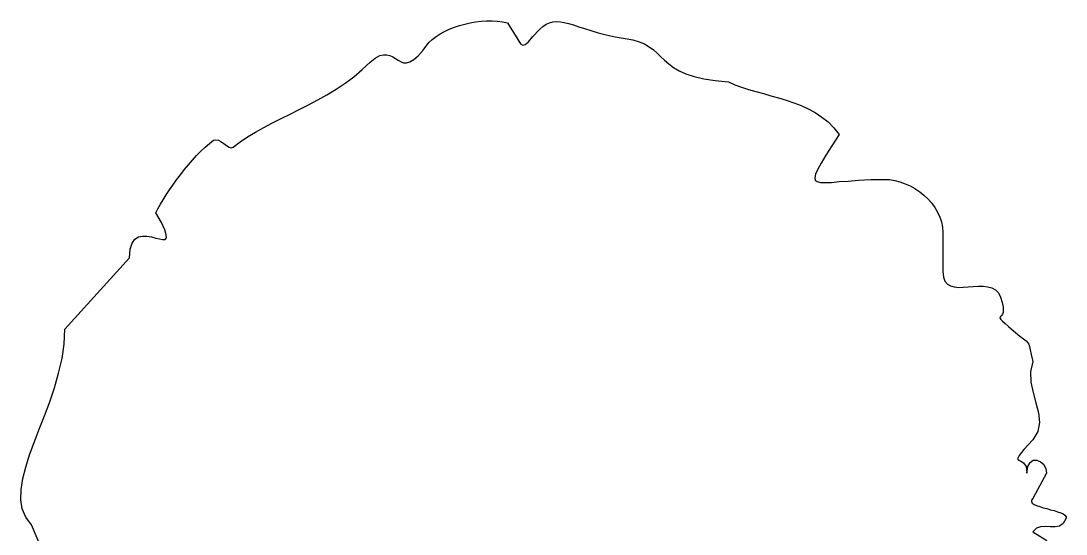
# Model space of a CAD drawing. Extents: x 201.4 to 213.3, y 187.7 to 202.1.
# Drawn here: x 201.41 to 213.29, y 196.31 to 202.14 of the extents above; entities that cross this region are included whole.
import ezdxf

# ---------------------------------------------------------------- set-up
doc = ezdxf.new("R2010")
doc.units = 0
doc.header["$MEASUREMENT"] = 0
doc.layers.get('0').update_dxf_attribs({"linetype": 'CONTINUOUS'})

msp = doc.modelspace()

# ---------------------------------------------------------------- linework, layer by layer
at = {"linetype": 'CONTINUOUS'}
for p, q in [((206.276, 202.044), (206.335, 202.067)), ((206.335, 202.067), (206.393, 202.084)), ((206.393, 202.084), (206.454, 202.102)), ((206.454, 202.102), (206.515, 202.117)), ((206.515, 202.117), (206.576, 202.128)), ((206.576, 202.128), (206.64, 202.135)), ((206.64, 202.135), (206.701, 202.138)), ((206.701, 202.138), (206.764, 202.138)), ((206.764, 202.138), (206.823, 202.135)), ((206.823, 202.135), (206.881, 202.128)), ((206.881, 202.128), (206.937, 202.115)), ((206.937, 202.115), (207.006, 202.006)), ((207.303, 202.039), (207.341, 202.074)), ((207.341, 202.074), (207.379, 202.1)), ((207.379, 202.1), (207.417, 202.117)), ((207.417, 202.117), (207.455, 202.128)), ((207.455, 202.128), (207.496, 202.13)), ((207.496, 202.13), (207.539, 202.128)), ((207.539, 202.128), (207.582, 202.12)), ((207.582, 202.12), (207.633, 202.107)), ((207.633, 202.107), (207.687, 202.092)), ((207.687, 202.092), (207.748, 202.072)), ((207.748, 202.072), (207.814, 202.051)), ((206.083, 201.927), (206.126, 201.96)), ((206.126, 201.96), (206.172, 201.99)), ((206.172, 201.99), (206.223, 202.018)), ((206.223, 202.018), (206.276, 202.044)), ((207.006, 202.006), (207.054, 201.927)), ((207.176, 201.901), (207.227, 201.96)), ((207.227, 201.96), (207.303, 202.039)), ((207.814, 202.051), (207.887, 202.028)), ((207.887, 202.028), (207.969, 202.003)), ((207.969, 202.003), (208.06, 201.98)), ((208.06, 201.98), (208.162, 201.957)), ((208.162, 201.957), (208.274, 201.937)), ((205.979, 201.805), (206.045, 201.894)), ((206.045, 201.894), (206.083, 201.927)), ((207.054, 201.927), (207.087, 201.878)), ((207.087, 201.878), (207.112, 201.861)), ((207.112, 201.861), (207.14, 201.868)), ((207.14, 201.868), (207.176, 201.901)), ((208.274, 201.937), (208.362, 201.922)), ((208.362, 201.922), (208.434, 201.901)), ((208.434, 201.901), (208.497, 201.876)), ((208.497, 201.876), (208.548, 201.843)), ((208.548, 201.843), (208.596, 201.81)), ((205.379, 201.67), (205.435, 201.716)), ((205.435, 201.716), (205.486, 201.744)), ((205.486, 201.744), (205.529, 201.754)), ((205.529, 201.754), (205.567, 201.754)), ((205.567, 201.754), (205.601, 201.744)), ((205.601, 201.744), (205.634, 201.729)), ((205.634, 201.729), (205.664, 201.711)), ((205.664, 201.711), (205.695, 201.69)), ((205.872, 201.698), (205.923, 201.741)), ((205.923, 201.741), (205.979, 201.805)), ((208.596, 201.81), (208.639, 201.772)), ((208.639, 201.772), (208.68, 201.731)), ((208.68, 201.731), (208.723, 201.69)), ((205.288, 201.584), (205.379, 201.67)), ((205.695, 201.69), (205.722, 201.675)), ((205.722, 201.675), (205.756, 201.663)), ((205.756, 201.663), (205.791, 201.663)), ((205.791, 201.663), (205.829, 201.673)), ((205.829, 201.673), (205.872, 201.698)), ((208.723, 201.69), (208.772, 201.65)), ((208.772, 201.65), (208.825, 201.609)), ((208.825, 201.609), (208.891, 201.571)), ((205.092, 201.431), (205.191, 201.502)), ((205.191, 201.502), (205.288, 201.584)), ((208.891, 201.571), (208.967, 201.538)), ((208.967, 201.538), (209.059, 201.505)), ((209.059, 201.505), (209.168, 201.48)), ((209.168, 201.48), (209.298, 201.459)), ((204.886, 201.299), (204.991, 201.363)), ((204.991, 201.363), (205.092, 201.431)), ((209.298, 201.459), (209.45, 201.447)), ((209.45, 201.447), (209.521, 201.413)), ((209.521, 201.413), (209.597, 201.386)), ((209.597, 201.386), (209.679, 201.358)), ((209.679, 201.358), (209.76, 201.335)), ((204.676, 201.185), (204.782, 201.241)), ((204.782, 201.241), (204.886, 201.299)), ((209.76, 201.335), (209.846, 201.312)), ((209.846, 201.312), (209.933, 201.286)), ((209.933, 201.286), (210.019, 201.264)), ((210.019, 201.264), (210.106, 201.238)), ((210.106, 201.238), (210.192, 201.208)), ((204.467, 201.078), (204.571, 201.131)), ((204.571, 201.131), (204.676, 201.185)), ((210.192, 201.208), (210.276, 201.175)), ((210.276, 201.175), (210.357, 201.139)), ((210.357, 201.139), (210.436, 201.096)), ((204.266, 200.979), (204.366, 201.027)), ((204.366, 201.027), (204.467, 201.078)), ((210.436, 201.096), (210.512, 201.045)), ((210.512, 201.045), (210.583, 200.989)), ((204.076, 200.875), (204.17, 200.928)), ((204.17, 200.928), (204.266, 200.979)), ((210.583, 200.989), (210.649, 200.923)), ((210.649, 200.923), (210.708, 200.847)), ((203.55, 200.743), (203.598, 200.781)), ((203.598, 200.781), (203.624, 200.788)), ((203.624, 200.788), (203.652, 200.781)), ((203.652, 200.781), (203.682, 200.766)), ((203.682, 200.766), (203.715, 200.743)), ((203.822, 200.702), (203.901, 200.763)), ((203.901, 200.763), (203.984, 200.819)), ((203.984, 200.819), (204.076, 200.875)), ((210.708, 200.847), (210.624, 200.717)), ((203.405, 200.608), (203.453, 200.656)), ((203.453, 200.656), (203.502, 200.702)), ((203.502, 200.702), (203.55, 200.743)), ((203.715, 200.743), (203.746, 200.72)), ((203.746, 200.72), (203.774, 200.702)), ((203.774, 200.702), (203.799, 200.694)), ((203.799, 200.694), (203.822, 200.702)), ((210.624, 200.717), (210.555, 200.611)), ((203.311, 200.501), (203.359, 200.555)), ((203.359, 200.555), (203.405, 200.608)), ((210.502, 200.522), (210.464, 200.453)), ((210.555, 200.611), (210.502, 200.522)), ((203.22, 200.389), (203.265, 200.445)), ((203.265, 200.445), (203.311, 200.501)), ((210.464, 200.453), (210.438, 200.397)), ((203.136, 200.273), (203.176, 200.331)), ((203.176, 200.331), (203.22, 200.389)), ((210.438, 200.397), (210.431, 200.356)), ((210.431, 200.356), (210.436, 200.328)), ((210.436, 200.328), (210.459, 200.311)), ((210.459, 200.311), (210.497, 200.303)), ((210.497, 200.303), (210.55, 200.301)), ((210.55, 200.301), (210.621, 200.303)), ((210.621, 200.303), (210.708, 200.311)), ((210.708, 200.311), (210.809, 200.318)), ((210.809, 200.318), (210.929, 200.328)), ((210.929, 200.328), (211.066, 200.334)), ((211.066, 200.334), (211.221, 200.336)), ((211.221, 200.336), (211.28, 200.334)), ((211.28, 200.334), (211.341, 200.323)), ((211.341, 200.323), (211.399, 200.308)), ((211.399, 200.308), (211.457, 200.288)), ((211.457, 200.288), (211.513, 200.262)), ((203.06, 200.161), (203.095, 200.217)), ((203.095, 200.217), (203.136, 200.273)), ((211.513, 200.262), (211.569, 200.232)), ((211.569, 200.232), (211.623, 200.196)), ((211.623, 200.196), (211.671, 200.158)), ((202.965, 200.003), (202.993, 200.054)), ((202.993, 200.054), (203.024, 200.105)), ((203.024, 200.105), (203.06, 200.161)), ((211.671, 200.158), (211.717, 200.115)), ((211.717, 200.115), (211.76, 200.067)), ((211.76, 200.067), (211.795, 200.018)), ((202.943, 199.957), (202.965, 200.003)), ((203.004, 199.846), (202.943, 199.957)), ((211.795, 200.018), (211.826, 199.965)), ((211.826, 199.965), (211.851, 199.909)), ((203.042, 199.764), (203.004, 199.846)), ((211.851, 199.909), (211.872, 199.853)), ((211.872, 199.853), (211.882, 199.795)), ((202.744, 199.683), (202.79, 199.693)), ((202.79, 199.693), (202.841, 199.691)), ((202.841, 199.691), (202.892, 199.683)), ((203.06, 199.706), (203.042, 199.764)), ((203.062, 199.673), (203.06, 199.706)), ((211.882, 199.795), (211.887, 199.734)), ((211.887, 199.734), (211.887, 199.289)), ((202.65, 199.543), (202.671, 199.612)), ((202.671, 199.612), (202.704, 199.658)), ((202.704, 199.658), (202.744, 199.683)), ((202.892, 199.683), (202.94, 199.67)), ((202.94, 199.67), (202.983, 199.66)), ((202.983, 199.66), (203.019, 199.653)), ((203.019, 199.653), (203.047, 199.655)), ((203.047, 199.655), (203.062, 199.673)), ((202.643, 199.444), (202.65, 199.543)), ((201.908, 198.634), (202.643, 199.444)), ((211.887, 199.289), (211.892, 199.226)), ((211.892, 199.226), (211.91, 199.18)), ((211.91, 199.18), (211.938, 199.147)), ((211.938, 199.147), (211.973, 199.127)), ((211.973, 199.127), (212.016, 199.114)), ((212.016, 199.114), (212.067, 199.109)), ((212.067, 199.109), (212.118, 199.111)), ((212.118, 199.111), (212.174, 199.114)), ((212.174, 199.114), (212.232, 199.119)), ((212.232, 199.119), (212.288, 199.122)), ((212.288, 199.122), (212.344, 199.122)), ((212.344, 199.122), (212.395, 199.116)), ((212.395, 199.116), (212.443, 199.104)), ((212.443, 199.104), (212.484, 199.081)), ((212.484, 199.081), (212.517, 199.048)), ((212.517, 199.048), (212.542, 199)), ((212.542, 199), (212.56, 198.939)), ((212.56, 198.939), (212.57, 198.888)), ((212.57, 198.888), (212.573, 198.852)), ((212.537, 198.773), (212.535, 198.766)), ((212.535, 198.766), (212.537, 198.756)), ((212.545, 198.781), (212.537, 198.773)), ((212.537, 198.756), (212.545, 198.743)), ((212.553, 198.791), (212.545, 198.781)), ((212.545, 198.743), (212.563, 198.725)), ((212.563, 198.804), (212.553, 198.791)), ((212.57, 198.824), (212.563, 198.804)), ((212.573, 198.852), (212.57, 198.824)), ((201.898, 198.466), (201.908, 198.634)), ((212.563, 198.725), (212.593, 198.7)), ((212.593, 198.7), (212.634, 198.664)), ((212.634, 198.664), (212.69, 198.616)), ((212.69, 198.616), (212.763, 198.557)), ((212.763, 198.557), (212.804, 198.524)), ((212.804, 198.524), (212.832, 198.501)), ((212.832, 198.501), (212.852, 198.481)), ((201.875, 198.301), (201.898, 198.466)), ((212.852, 198.481), (212.863, 198.463)), ((212.863, 198.463), (212.87, 198.438)), ((212.87, 198.438), (212.878, 198.4)), ((212.878, 198.4), (212.891, 198.346)), ((201.837, 198.133), (201.875, 198.301)), ((212.908, 198.268), (212.883, 198.151)), ((212.891, 198.346), (212.908, 198.268)), ((212.883, 198.151), (212.888, 198.031)), ((201.789, 197.97), (201.837, 198.133)), ((212.888, 198.031), (212.913, 197.915)), ((201.736, 197.81), (201.789, 197.97)), ((212.913, 197.915), (212.944, 197.798)), ((201.677, 197.65), (201.736, 197.81)), ((212.944, 197.798), (212.972, 197.683)), ((212.972, 197.683), (212.985, 197.574)), ((201.616, 197.498), (201.677, 197.65)), ((212.985, 197.574), (212.967, 197.472)), ((201.56, 197.348), (201.616, 197.498)), ((212.967, 197.472), (212.908, 197.378)), ((201.507, 197.206), (201.56, 197.348)), ((212.908, 197.378), (212.807, 197.267)), ((201.464, 197.068), (201.507, 197.206)), ((212.753, 197.198), (212.736, 197.162)), ((212.807, 197.267), (212.753, 197.198)), ((212.736, 197.162), (212.746, 197.147)), ((212.746, 197.147), (212.774, 197.134)), ((212.774, 197.134), (212.804, 197.117)), ((212.804, 197.117), (212.832, 197.076)), ((212.832, 197.076), (212.842, 197)), ((212.852, 197.073), (212.878, 197.119)), ((212.878, 197.119), (212.913, 197.145)), ((212.913, 197.145), (212.954, 197.145)), ((212.954, 197.145), (212.995, 197.129)), ((212.995, 197.129), (213.03, 197.099)), ((213.03, 197.099), (213.056, 197.053)), ((201.431, 196.936), (201.464, 197.068)), ((212.842, 197), (212.852, 197.073)), ((213.066, 197), (212.908, 196.71)), ((213.056, 197.053), (213.066, 197)), ((201.41, 196.814), (201.431, 196.936)), ((201.408, 196.697), (201.41, 196.814)), ((201.423, 196.593), (201.408, 196.697)), ((212.908, 196.71), (212.893, 196.692)), ((212.893, 196.692), (212.893, 196.675)), ((212.893, 196.675), (212.903, 196.659)), ((212.903, 196.659), (212.924, 196.644)), ((212.924, 196.644), (212.952, 196.631)), ((212.952, 196.631), (212.987, 196.619)), ((212.987, 196.619), (213.025, 196.606)), ((213.025, 196.606), (213.068, 196.596)), ((201.464, 196.497), (201.423, 196.593)), ((201.53, 196.41), (201.464, 196.497)), ((213.068, 196.596), (213.109, 196.583)), ((213.109, 196.583), (213.152, 196.573)), ((213.152, 196.573), (213.19, 196.56)), ((213.19, 196.56), (213.226, 196.547)), ((213.226, 196.547), (213.254, 196.535)), ((213.254, 196.535), (213.274, 196.52)), ((213.287, 196.486), (213.254, 196.428)), ((213.274, 196.52), (213.287, 196.504)), ((213.287, 196.504), (213.287, 196.486)), ((201.751, 195.887), (201.53, 196.41)), ((212.949, 196.375), (212.908, 196.331)), ((212.997, 196.39), (212.949, 196.375)), ((213.051, 196.392), (212.997, 196.39)), ((213.107, 196.39), (213.051, 196.392)), ((213.162, 196.387), (213.107, 196.39)), ((213.211, 196.398), (213.162, 196.387)), ((213.254, 196.428), (213.211, 196.398)), ((212.908, 196.331), (213.068, 196.235))]:
    msp.add_line(p, q, dxfattribs=at)

doc.saveas('drawing.dxf')
